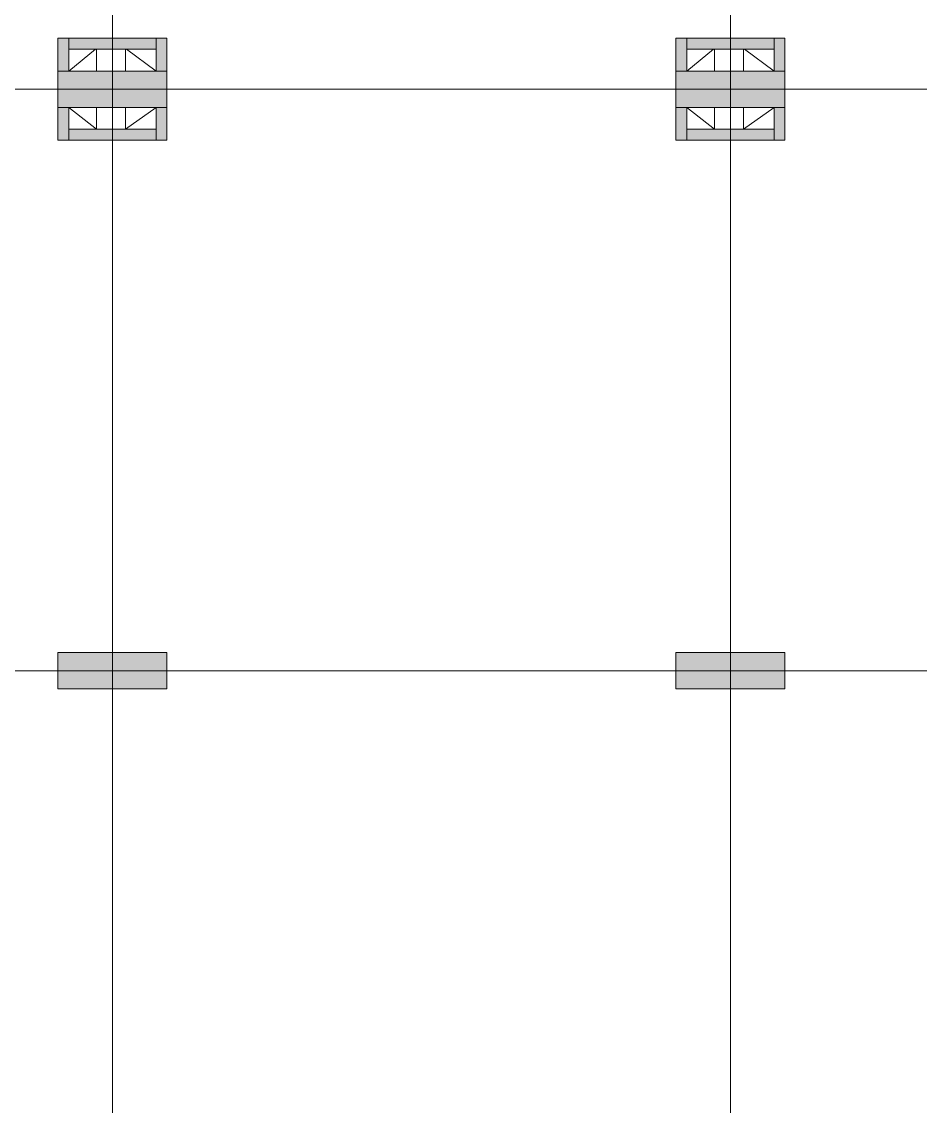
# Model space of a CAD drawing. Header units: metres. Extents: x 32 to 132, y -29 to 44.
# Drawn here: x 54.25 to 66.61, y -8.24 to 6.68 of the extents above; entities that cross this region are included whole.
import ezdxf

# ---------------------------------------------------------------- set-up
doc = ezdxf.new("R2010")
doc.units = ezdxf.units.M
doc.header["$LTSCALE"] = 100
doc.layers.add('A-WALL', color=8, linetype='Continuous', lineweight=9)
doc.layers.add('Arqui', color=8, linetype='Continuous', lineweight=0)

# ---------------------------------------------------------------- blocks, each defined once
blk = doc.blocks.new('Est etapa 3 torre')
at = {"layer": 'Arqui'}
h = blk.add_hatch(color=256, dxfattribs=at)
h.paths.add_polyline_path([(1123.55, -5959.124), (1123.05, -5959.124), (1123.05, -5957.624), (1123.55, -5957.624)])
h.paths.add_polyline_path([(1116.05, -5959.124), (1115.55, -5959.124), (1115.55, -5957.624), (1116.05, -5957.624)])
h.paths.add_polyline_path([(1139.548, -5959.124), (1139.048, -5959.124), (1139.048, -5957.624), (1139.548, -5957.624)])
h.paths.add_polyline_path([(1132.05, -5959.124), (1131.55, -5959.124), (1131.55, -5957.624), (1132.05, -5957.624)])
h.paths.add_polyline_path([(1140.048, -5967.649), (1140.048, -5968.149), (1138.548, -5968.149), (1138.548, -5967.649)])
h.paths.add_polyline_path([(1124.05, -5967.649), (1124.05, -5968.149), (1122.55, -5968.149), (1122.55, -5967.649)])
h.paths.add_polyline_path([(1131.05, -5967.649), (1131.05, -5968.149), (1132.55, -5968.149), (1132.55, -5967.649)])
h.paths.add_polyline_path([(1115.05, -5967.649), (1115.05, -5968.149), (1116.55, -5968.149), (1116.55, -5967.649)])
h.paths.add_polyline_path([(1140.048, -5975.649), (1140.048, -5976.149), (1138.548, -5976.149), (1138.548, -5975.649)])
h.paths.add_polyline_path([(1124.05, -5975.649), (1124.05, -5976.149), (1122.55, -5976.149), (1122.55, -5975.649)])
h.paths.add_polyline_path([(1131.05, -5975.649), (1131.05, -5976.149), (1132.55, -5976.149), (1132.55, -5975.649)])
h.paths.add_polyline_path([(1115.05, -5975.649), (1115.05, -5976.149), (1116.55, -5976.149), (1116.55, -5975.649)])
h.paths.add_polyline_path([(1140.048, -5985.749), (1140.048, -5986.249), (1138.548, -5986.249), (1138.548, -5985.749)])
h.paths.add_polyline_path([(1124.05, -5985.749), (1124.05, -5986.249), (1122.55, -5986.249), (1122.55, -5985.749)])
h.paths.add_polyline_path([(1131.05, -5985.749), (1131.05, -5986.249), (1132.55, -5986.249), (1132.55, -5985.749)])
h.paths.add_polyline_path([(1115.05, -5985.749), (1115.05, -5986.249), (1116.55, -5986.249), (1116.55, -5985.749)])
h.paths.add_polyline_path([(1140.048, -5993.749), (1140.048, -5994.249), (1138.548, -5994.249), (1138.548, -5993.749)])
h.paths.add_polyline_path([(1124.05, -5993.749), (1124.05, -5994.249), (1122.55, -5994.249), (1122.55, -5993.749)])
h.paths.add_polyline_path([(1131.05, -5993.749), (1131.05, -5994.249), (1132.55, -5994.249), (1132.55, -5993.749)])
h.paths.add_polyline_path([(1115.05, -5993.749), (1115.05, -5994.249), (1116.55, -5994.249), (1116.55, -5993.749)])
h.paths.add_polyline_path([(1132.05, -6003.426), (1131.55, -6003.426), (1131.55, -6004.922), (1132.05, -6004.922)])
h.paths.add_polyline_path([(1138.153, -6003.424), (1139.653, -6003.424), (1139.653, -6003.924), (1138.153, -6003.924)])
h.paths.add_polyline_path([(1116.05, -6004.924), (1116.05, -6003.424), (1115.55, -6003.424), (1115.55, -6004.924)])
h.paths.add_polyline_path([(1123.55, -6004.924), (1123.55, -6003.424), (1123.05, -6003.424), (1123.05, -6004.924)])
h.paths.add_polyline_path([(1139.048, -6011.949), (1139.048, -6009.549), (1139.548, -6009.549), (1139.548, -6011.949)])
h.paths.add_polyline_path([(1131.55, -6009.549), (1131.55, -6011.949), (1132.05, -6011.949), (1132.05, -6009.549)])
h.paths.add_polyline_path([(1123.05, -6009.549), (1123.05, -6011.949), (1123.55, -6011.949), (1123.55, -6009.549)])
h.paths.add_polyline_path([(1116.05, -6009.549), (1116.05, -6011.949), (1115.55, -6011.949), (1115.55, -6009.549)])
for p, q in [((1123.3, -5955.354), (1123.3, -6014.914)), ((1131.8, -5955.354), (1131.8, -6014.914)), ((1114.163, -5985.999), (1145.333, -5985.999)), ((1113.963, -5993.999), (1145.333, -5993.999))]:
    blk.add_line(p, q, dxfattribs=at)
for points in [[(1124.05, -5985.749), (1124.05, -5986.249), (1122.55, -5986.249), (1122.55, -5985.749)], [(1131.05, -5985.749), (1131.05, -5986.249), (1132.55, -5986.249), (1132.55, -5985.749)], [(1124.05, -5993.749), (1124.05, -5994.249), (1122.55, -5994.249), (1122.55, -5993.749)], [(1131.05, -5993.749), (1131.05, -5994.249), (1132.55, -5994.249), (1132.55, -5993.749)]]:
    blk.add_lwpolyline(points, close=True, dxfattribs=at)
blk = doc.blocks.new('A$C648cc0e8')
at = {"layer": 'Arqui'}
h = blk.add_hatch(color=256, dxfattribs=at)
h.paths.add_polyline_path([(31.521, 35.427), (31.671, 35.427), (31.671, 34.977), (31.521, 34.977)])
h.paths.add_polyline_path([(31.671, 35.427), (31.671, 35.277), (32.871, 35.277), (32.871, 35.427)])
h.paths.add_polyline_path([(32.871, 35.427), (33.021, 35.427), (33.021, 34.977), (32.871, 34.977)])
h.paths.add_polyline_path([(23.021, 35.427), (23.171, 35.427), (23.171, 34.977), (23.021, 34.977)])
h.paths.add_polyline_path([(23.171, 35.427), (23.171, 35.277), (24.371, 35.277), (24.371, 35.427)])
h.paths.add_polyline_path([(24.371, 35.427), (24.521, 35.427), (24.521, 34.977), (24.371, 34.977)])
h.paths.add_polyline_path([(23.171, 34.027), (23.021, 34.027), (23.021, 34.477), (23.171, 34.477)])
h.paths.add_polyline_path([(24.371, 34.027), (24.521, 34.027), (24.521, 34.477), (24.371, 34.477)])
h.paths.add_polyline_path([(23.171, 34.027), (23.171, 34.177), (24.371, 34.177), (24.371, 34.027)])
h.paths.add_polyline_path([(31.671, 34.027), (31.521, 34.027), (31.521, 34.477), (31.671, 34.477)])
h.paths.add_polyline_path([(32.871, 34.027), (33.021, 34.027), (33.021, 34.477), (32.871, 34.477)])
h.paths.add_polyline_path([(31.671, 34.027), (31.671, 34.177), (32.871, 34.177), (32.871, 34.027)])
h.paths.add_polyline_path([(31.671, 52.127), (31.521, 52.127), (31.521, 52.577), (31.671, 52.577)])
h.paths.add_polyline_path([(32.871, 52.127), (33.021, 52.127), (33.021, 52.577), (32.871, 52.577)])
h.paths.add_polyline_path([(31.671, 52.127), (31.671, 52.277), (32.871, 52.277), (32.871, 52.127)])
h.paths.add_polyline_path([(31.521, 53.527), (31.671, 53.527), (31.671, 53.077), (31.521, 53.077)])
h.paths.add_polyline_path([(31.671, 53.527), (31.671, 53.377), (32.871, 53.377), (32.871, 53.527)])
h.paths.add_polyline_path([(32.871, 53.527), (33.021, 53.527), (33.021, 53.077), (32.871, 53.077)])
h.paths.add_polyline_path([(23.021, 53.527), (23.171, 53.527), (23.171, 53.077), (23.021, 53.077)])
h.paths.add_polyline_path([(23.171, 53.527), (23.171, 53.377), (24.371, 53.377), (24.371, 53.527)])
h.paths.add_polyline_path([(24.371, 53.527), (24.521, 53.527), (24.521, 53.077), (24.371, 53.077)])
h.paths.add_polyline_path([(23.171, 52.127), (23.021, 52.127), (23.021, 52.577), (23.171, 52.577)])
h.paths.add_polyline_path([(24.371, 52.127), (24.521, 52.127), (24.521, 52.577), (24.371, 52.577)])
h.paths.add_polyline_path([(23.171, 52.127), (23.171, 52.277), (24.371, 52.277), (24.371, 52.127)])
h.paths.add_polyline_path([(13.153, 16.626), (13.003, 16.626), (13.003, 16.476), (13.153, 16.476)])
h.paths.add_polyline_path([(13.153, 26.802), (13.003, 26.802), (13.003, 26.652), (13.153, 26.652)])
h.paths.add_polyline_path([(13.153, 34.802), (13.003, 34.802), (13.003, 34.652), (13.153, 34.652)])
h.paths.add_polyline_path([(13.153, 44.902), (13.003, 44.902), (13.003, 44.752), (13.153, 44.752)])
h.paths.add_polyline_path([(13.154, 52.902), (13.004, 52.902), (13.004, 52.752), (13.154, 52.752)])
h.paths.add_polyline_path([(43.045, 26.802), (42.895, 26.802), (42.895, 26.652), (43.045, 26.652)])
h.paths.add_polyline_path([(43.045, 34.802), (42.895, 34.802), (42.895, 34.652), (43.045, 34.652)])
h.paths.add_polyline_path([(43.045, 44.902), (42.895, 44.902), (42.895, 44.752), (43.045, 44.752)])
h.paths.add_polyline_path([(43.045, 52.902), (42.895, 52.902), (42.895, 52.752), (43.045, 52.752)])
for p, q in [((23.539, 35.277), (23.171, 34.977)), ((23.552, 34.977), (23.552, 35.277)), ((23.952, 34.977), (23.952, 35.277)), ((23.964, 35.277), (24.371, 34.977)), ((32.039, 35.277), (31.671, 34.977)), ((32.052, 34.977), (32.052, 35.277)), ((32.452, 34.977), (32.452, 35.277)), ((32.464, 35.277), (32.871, 34.977)), ((23.552, 34.177), (23.171, 34.477)), ((23.552, 34.477), (23.552, 34.177)), ((23.952, 34.477), (23.952, 34.177)), ((23.952, 34.177), (24.371, 34.477)), ((32.052, 34.177), (31.671, 34.477)), ((32.052, 34.477), (32.052, 34.177)), ((32.452, 34.477), (32.452, 34.177)), ((32.452, 34.177), (32.871, 34.477))]:
    blk.add_line(p, q, dxfattribs=at)
for points in [[(23.021, 35.427), (23.171, 35.427), (23.171, 34.977), (23.021, 34.977)], [(23.171, 35.427), (23.171, 35.277), (24.371, 35.277), (24.371, 35.427)], [(24.371, 35.427), (24.521, 35.427), (24.521, 34.977), (24.371, 34.977)], [(31.521, 35.427), (31.671, 35.427), (31.671, 34.977), (31.521, 34.977)], [(31.671, 35.427), (31.671, 35.277), (32.871, 35.277), (32.871, 35.427)], [(32.871, 35.427), (33.021, 35.427), (33.021, 34.977), (32.871, 34.977)], [(23.171, 34.027), (23.021, 34.027), (23.021, 34.477), (23.171, 34.477)], [(24.371, 34.027), (24.521, 34.027), (24.521, 34.477), (24.371, 34.477)], [(31.671, 34.027), (31.521, 34.027), (31.521, 34.477), (31.671, 34.477)], [(32.871, 34.027), (33.021, 34.027), (33.021, 34.477), (32.871, 34.477)], [(23.171, 34.027), (23.171, 34.177), (24.371, 34.177), (24.371, 34.027)], [(31.671, 34.027), (31.671, 34.177), (32.871, 34.177), (32.871, 34.027)]]:
    blk.add_lwpolyline(points, close=True, dxfattribs=at)
blk.add_blockref('Est etapa 3 torre', (-1099.529, 6020.724), dxfattribs=at)

msp = doc.modelspace()

# ---------------------------------------------------------------- block references
at = {"layer": 'A-WALL'}
msp.add_blockref('A$C648cc0e8', (31.731, -28.974), dxfattribs=at)

doc.saveas('drawing.dxf')
